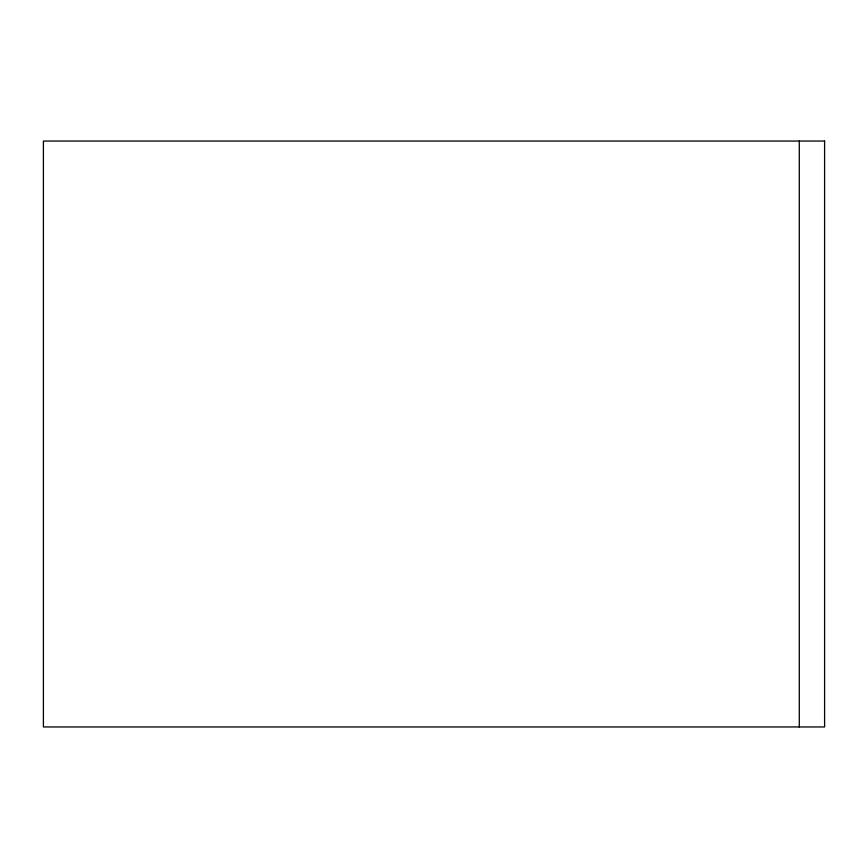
<?xml version="1.0" encoding="UTF-8"?>
<svg xmlns="http://www.w3.org/2000/svg" width="868" height="868" viewBox="0 0 868 868"><rect width="100%" height="100%" fill="white"/><g stroke="black" fill="none" stroke-linecap="round" stroke-linejoin="round"><path stroke-width="1.3" d="M799.287 141.05L799.287 726.95M824.6 141.05L43.4 141.05L43.4 726.95L824.6 726.95L824.6 141.05"/></g></svg>
